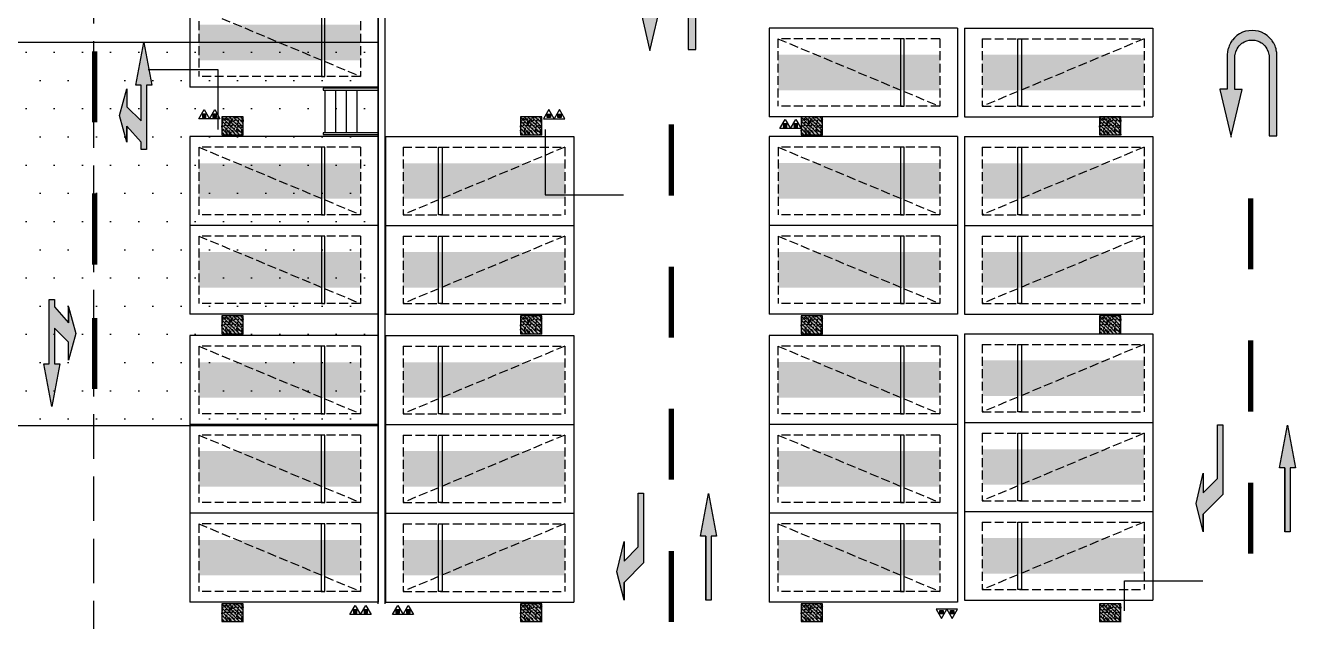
# Model space of a CAD drawing. Extents: x -1338203 to 1886333, y -783476 to 1038610.
# Drawn here: x 718328 to 754073, y 101746 to 118523 of the extents above; entities that cross this region are included whole.
import ezdxf

# ---------------------------------------------------------------- set-up
doc = ezdxf.new("R2010")
doc.units = 0
doc.header["$LTSCALE"] = 1000
doc.header["$MEASUREMENT"] = 0
doc.linetypes.add('$2$DASH', pattern=[0.35, 0.25, -0.1])
doc.linetypes.add('A-001-平面B2$0$__DASH', pattern=[0.35, 0.25, -0.1])
for name, color, linetype in [('$0$DIM_SYMB', 3, 'Continuous'), ('A-001-平面参照B1$0$0A-ELEV-PATT', 8, 'Continuous'), ('A-001-平面参照B1$0$A-001-平面参照B1$0$0A-E-STRS-RAIL', 163, 'Continuous'), ('A-001-平面参照B1$0$A-001-平面参照B1$0$0A-P-PKNG-LINE', 9, 'Continuous'), ('A-001-平面参照B1$0$AUDIT_D_220531184525-2', 40, 'Continuous'), ('A-001-平面参照B1$0$AUDIT_D_230220110243-2', 52, 'Continuous'), ('A-001-车位参照B1$0$A-001-车位参照B1$0$0A-P-PKNG-CAR(A)', 43, 'Continuous'), ('A-FIRE', 7, 'Continuous'), ('p-a-regular', 5, 'Continuous'), ('S001地下一墙柱$0$S001地下一墙柱$0$0S-CC-LINE', 52, 'Continuous'), ('S001地下一墙柱$0$S001地下一墙柱$0$0S-CW-HATCH', 251, 'Continuous'), ('S001地下一墙柱$0$S001地下一墙柱$0$0S-CW-HATCH-UP', 251, 'Continuous'), ('中心线', 42, 'Continuous'), ('地面指向箭头', 7, 'Continuous'), ('负一层消火栓$0$0P-DIM-FH', 3, 'Continuous'), ('负一层消火栓$0$0P-EQUIP-FH', 7, 'Continuous')]:
    doc.layers.add(name, color=color, linetype=linetype)
doc.layers.add('AAD-A-PROOF', color=30, linetype='Continuous', plot=False)

# ---------------------------------------------------------------- blocks, each defined once
blk = doc.blocks.new('A-001-平面参照B1')
at = {"layer": 'A-001-平面参照B1$0$0A-ELEV-PATT'}
h = blk.add_hatch(dxfattribs=at)
h.set_pattern_fill('DOTS', color=256, scale=500)
h.set_pattern_definition([(0, (-766365.4, -306889.1), (396.875, 793.75), [0, -793.75])])
h.paths.add_polyline_path([(-48909, -188836), (-38109, -188836), (-38109, -199636), (-48909, -199636)])
at = {"layer": 'A-001-平面参照B1$0$A-001-平面参照B1$0$0A-E-STRS-RAIL'}
for points in [[(-38109, -190135), (-39659, -190135), (-39659, -190185), (-38109, -190185)], [(-38109, -191385), (-39659, -191385), (-39659, -191435), (-38109, -191435)]]:
    blk.add_lwpolyline(points, dxfattribs=at)
at = {"layer": 'A-001-平面参照B1$0$A-001-平面参照B1$0$0A-P-PKNG-LINE', "ltscale": 0.002}
blk.add_lwpolyline([(-38109, -190185), (-38109, -191385)], dxfattribs=at)
at = {"layer": 'A-001-平面参照B1$0$AUDIT_D_220531184525-2'}
blk.add_lwpolyline([(-48909, -188836), (-38109, -188836), (-38109, -199636), (-48909, -199636)], close=True, dxfattribs=at)
for points in [[(-39609, -190185), (-39609, -191385)], [(-39309, -190185), (-39309, -191385)], [(-39009, -190185), (-39009, -191385)], [(-38709, -190185), (-38709, -191385)]]:
    blk.add_lwpolyline(points, dxfattribs=at)
at = {"layer": 'A-001-平面参照B1$0$AUDIT_D_230220110243-2'}
for points in [[(-38110, -204643), (-38109, -185100)], [(-37910, -204643), (-37910, -185100)]]:
    blk.add_lwpolyline(points, dxfattribs=at)
blk = doc.blocks.new('S001地下一墙柱')
at = {"layer": 'S001地下一墙柱$0$S001地下一墙柱$0$0S-CW-HATCH'}
h = blk.add_hatch(color=256, dxfattribs=at)
h.dxf.hatch_style = 1
h.paths.add_polyline_path([(-41909, -191443), (-41909, -190943), (-42509, -190943), (-42509, -191443)])
h = blk.add_hatch(color=256, dxfattribs=at)
h.dxf.hatch_style = 1
h.paths.add_polyline_path([(-33509, -191443), (-33509, -190943), (-34109, -190943), (-34109, -191443)])
h = blk.add_hatch(color=256, dxfattribs=at)
h.dxf.hatch_style = 1
h.paths.add_polyline_path([(-25609, -191443), (-25609, -190943), (-26209, -190943), (-26209, -191443)])
h = blk.add_hatch(color=256, dxfattribs=at)
h.dxf.hatch_style = 1
h.paths.add_polyline_path([(-17209, -191443), (-17209, -190943), (-17809, -190943), (-17809, -191443)])
h = blk.add_hatch(color=256, dxfattribs=at)
h.dxf.hatch_style = 1
h.paths.add_polyline_path([(-41909, -197043), (-41909, -196543), (-42509, -196543), (-42509, -197043)])
h = blk.add_hatch(color=256, dxfattribs=at)
h.dxf.hatch_style = 1
h.paths.add_polyline_path([(-33509, -197043), (-33509, -196543), (-34109, -196543), (-34109, -197043)])
h = blk.add_hatch(color=256, dxfattribs=at)
h.dxf.hatch_style = 1
h.paths.add_polyline_path([(-25609, -197043), (-25609, -196543), (-26209, -196543), (-26209, -197043)])
h = blk.add_hatch(color=256, dxfattribs=at)
h.dxf.hatch_style = 1
h.paths.add_polyline_path([(-17209, -197043), (-17209, -196543), (-17809, -196543), (-17809, -197043)])
h = blk.add_hatch(color=256, dxfattribs=at)
h.dxf.hatch_style = 1
h.paths.add_polyline_path([(-41909, -205143), (-41909, -204643), (-42509, -204643), (-42509, -205143)])
h = blk.add_hatch(color=256, dxfattribs=at)
h.dxf.hatch_style = 1
h.paths.add_polyline_path([(-33509, -205143), (-33509, -204643), (-34109, -204643), (-34109, -205143)])
h = blk.add_hatch(color=256, dxfattribs=at)
h.dxf.hatch_style = 1
h.paths.add_polyline_path([(-25609, -205143), (-25609, -204643), (-26209, -204643), (-26209, -205143)])
h = blk.add_hatch(color=256, dxfattribs=at)
h.dxf.hatch_style = 1
h.paths.add_polyline_path([(-17209, -205143), (-17209, -204643), (-17809, -204643), (-17809, -205143)])
at = {"layer": 'S001地下一墙柱$0$S001地下一墙柱$0$0S-CW-HATCH-UP'}
h = blk.add_hatch(dxfattribs=at)
h.set_pattern_fill('钢筋混凝土', color=256, scale=30, angle=-90)
h.set_pattern_definition([(315, (-32957.03, -223754.22), (53.03301, 53.03301), []), (320, (-32957.03, -223754.22), (-18.8256, -215.1781), [22.5, -247.5]), (265, (-32957.03, -223754.22), (225.6576, 41.6254), [18, -198]), (10.4514, (-32958.6, -223772.15), (206.8319, -173.5528), [19.122, -210.3426]), (316.1842, (-32897.03, -223754.22), (-49.6557, -320.1723), [33.75, -371.25]), (6.6356, (-32901.17, -223780.9), (292.2354, -280.3988), [28.683, -315.514]), (261.1842, (-32897.03, -223754.22), (292.2356, -280.3986), [27, -297]), (291, (-32912.03, -223784.22), (-120.7857, -179.0721), [22.5, -247.5]), (236, (-32912.03, -223784.22), (217.545, -72.9946), [18, -198]), (341.4514, (-32922.1, -223799.14), (96.7591, -252.0668), [19.122, -210.3426]), (307.5, (-32957.03, -223754.22), (99.86816, -3.64796), [0, -195.6, 0, -201, 0, -198.75]), (277.5, (-32957.03, -223754.22), (118.3235, -78.92086), [0, -114.6, 0, -191.1, 0, -75.75]), (237.5, (-32957.03, -223687.32), (-6.76646, -160.14673), [0, -75, 0, -234, 0, -310.5]), (227.5, (-32957.03, -223657.32), (30.0315, -174.95585), [0, -97.5, 0, -155.4, 0, -220.5])])
h.paths.add_polyline_path([(-41909, -191443), (-41909, -190943), (-42509, -190943), (-42509, -191443)])
h = blk.add_hatch(dxfattribs=at)
h.set_pattern_fill('钢筋混凝土', color=256, scale=30, angle=-90)
h.set_pattern_definition([(315, (-24557.03, -223754.22), (53.03301, 53.03301), []), (320, (-24557.03, -223754.22), (-18.8256, -215.1781), [22.5, -247.5]), (265, (-24557.03, -223754.22), (225.6576, 41.6254), [18, -198]), (10.4514, (-24558.6, -223772.15), (206.8319, -173.5528), [19.122, -210.3426]), (316.1842, (-24497.03, -223754.22), (-49.6557, -320.1723), [33.75, -371.25]), (6.6356, (-24501.17, -223780.9), (292.2354, -280.3988), [28.683, -315.514]), (261.1842, (-24497.03, -223754.22), (292.2356, -280.3986), [27, -297]), (291, (-24512.03, -223784.22), (-120.7857, -179.0721), [22.5, -247.5]), (236, (-24512.03, -223784.22), (217.545, -72.9946), [18, -198]), (341.4514, (-24522.1, -223799.14), (96.7591, -252.0668), [19.122, -210.3426]), (307.5, (-24557.03, -223754.22), (99.86816, -3.64796), [0, -195.6, 0, -201, 0, -198.75]), (277.5, (-24557.03, -223754.22), (118.3235, -78.92086), [0, -114.6, 0, -191.1, 0, -75.75]), (237.5, (-24557.03, -223687.32), (-6.76646, -160.14673), [0, -75, 0, -234, 0, -310.5]), (227.5, (-24557.03, -223657.32), (30.0315, -174.95585), [0, -97.5, 0, -155.4, 0, -220.5])])
h.paths.add_polyline_path([(-33509, -191443), (-33509, -190943), (-34109, -190943), (-34109, -191443)])
h = blk.add_hatch(dxfattribs=at)
h.set_pattern_fill('钢筋混凝土', color=256, scale=30, angle=-90)
h.set_pattern_definition([(315, (-16657.03, -223754.22), (53.03301, 53.03301), []), (320, (-16657.03, -223754.22), (-18.8256, -215.1781), [22.5, -247.5]), (265, (-16657.03, -223754.22), (225.6576, 41.6254), [18, -198]), (10.4514, (-16658.6, -223772.15), (206.8319, -173.5528), [19.122, -210.3426]), (316.1842, (-16597.03, -223754.22), (-49.6557, -320.1723), [33.75, -371.25]), (6.6356, (-16601.17, -223780.9), (292.2354, -280.3988), [28.683, -315.514]), (261.1842, (-16597.03, -223754.22), (292.2356, -280.3986), [27, -297]), (291, (-16612.03, -223784.22), (-120.7857, -179.0721), [22.5, -247.5]), (236, (-16612.03, -223784.22), (217.545, -72.9946), [18, -198]), (341.4514, (-16622.1, -223799.14), (96.7591, -252.0668), [19.122, -210.3426]), (307.5, (-16657.03, -223754.22), (99.86816, -3.64796), [0, -195.6, 0, -201, 0, -198.75]), (277.5, (-16657.03, -223754.22), (118.3235, -78.92086), [0, -114.6, 0, -191.1, 0, -75.75]), (237.5, (-16657.03, -223687.32), (-6.76646, -160.14673), [0, -75, 0, -234, 0, -310.5]), (227.5, (-16657.03, -223657.32), (30.0315, -174.95585), [0, -97.5, 0, -155.4, 0, -220.5])])
h.paths.add_polyline_path([(-25609, -191443), (-25609, -190943), (-26209, -190943), (-26209, -191443)])
h = blk.add_hatch(dxfattribs=at)
h.set_pattern_fill('钢筋混凝土', color=256, scale=30, angle=-90)
h.set_pattern_definition([(315, (-8257.034, -223754.22), (53.03301, 53.03301), []), (320, (-8257.03, -223754.22), (-18.8256, -215.1781), [22.5, -247.5]), (265, (-8257.03, -223754.22), (225.6576, 41.6254), [18, -198]), (10.4514, (-8258.6, -223772.15), (206.8319, -173.5528), [19.122, -210.3426]), (316.1842, (-8197.03, -223754.22), (-49.6557, -320.1723), [33.75, -371.25]), (6.6356, (-8201.17, -223780.9), (292.2354, -280.3988), [28.683, -315.514]), (261.1842, (-8197.03, -223754.22), (292.2356, -280.3986), [27, -297]), (291, (-8212.03, -223784.22), (-120.7857, -179.0721), [22.5, -247.5]), (236, (-8212.03, -223784.22), (217.545, -72.9946), [18, -198]), (341.4514, (-8222.1, -223799.14), (96.7591, -252.0668), [19.122, -210.3426]), (307.5, (-8257.034, -223754.22), (99.86816, -3.64796), [0, -195.6, 0, -201, 0, -198.75]), (277.5, (-8257.03, -223754.22), (118.3235, -78.92086), [0, -114.6, 0, -191.1, 0, -75.75]), (237.5, (-8257.034, -223687.32), (-6.76646, -160.14673), [0, -75, 0, -234, 0, -310.5]), (227.5, (-8257.03, -223657.32), (30.0315, -174.95585), [0, -97.5, 0, -155.4, 0, -220.5])])
h.paths.add_polyline_path([(-17209, -191443), (-17209, -190943), (-17809, -190943), (-17809, -191443)])
h = blk.add_hatch(dxfattribs=at)
h.set_pattern_fill('钢筋混凝土', color=256, scale=30, angle=-90)
h.set_pattern_definition([(315, (-32957.045, -229354.22), (53.03301, 53.03301), []), (320, (-32957.05, -229354.22), (-18.8256, -215.1781), [22.5, -247.5]), (265, (-32957.05, -229354.22), (225.6576, 41.6254), [18, -198]), (10.4514, (-32958.61, -229372.15), (206.8319, -173.5528), [19.122, -210.3426]), (316.1842, (-32897.05, -229354.22), (-49.6557, -320.1723), [33.75, -371.25]), (6.6356, (-32901.18, -229380.9), (292.2354, -280.3988), [28.683, -315.514]), (261.1842, (-32897.05, -229354.22), (292.2356, -280.3986), [27, -297]), (291, (-32912.05, -229384.22), (-120.7857, -179.0721), [22.5, -247.5]), (236, (-32912.05, -229384.22), (217.545, -72.9946), [18, -198]), (341.4514, (-32922.11, -229399.14), (96.7591, -252.0668), [19.122, -210.3426]), (307.5, (-32957.045, -229354.22), (99.86816, -3.64796), [0, -195.6, 0, -201, 0, -198.75]), (277.5, (-32957.05, -229354.22), (118.3235, -78.92086), [0, -114.6, 0, -191.1, 0, -75.75]), (237.5, (-32957.045, -229287.32), (-6.76646, -160.14673), [0, -75, 0, -234, 0, -310.5]), (227.5, (-32957.05, -229257.32), (30.0315, -174.95585), [0, -97.5, 0, -155.4, 0, -220.5])])
h.paths.add_polyline_path([(-41909, -197043), (-41909, -196543), (-42509, -196543), (-42509, -197043)])
h = blk.add_hatch(dxfattribs=at)
h.set_pattern_fill('钢筋混凝土', color=256, scale=30, angle=-90)
h.set_pattern_definition([(315, (-24557.034, -229354.22), (53.03301, 53.03301), []), (320, (-24557.03, -229354.22), (-18.8256, -215.1781), [22.5, -247.5]), (265, (-24557.03, -229354.22), (225.6576, 41.6254), [18, -198]), (10.4514, (-24558.6, -229372.15), (206.8319, -173.5528), [19.122, -210.3426]), (316.1842, (-24497.03, -229354.22), (-49.6557, -320.1723), [33.75, -371.25]), (6.6356, (-24501.17, -229380.9), (292.2354, -280.3988), [28.683, -315.514]), (261.1842, (-24497.03, -229354.22), (292.2356, -280.3986), [27, -297]), (291, (-24512.03, -229384.22), (-120.7857, -179.0721), [22.5, -247.5]), (236, (-24512.03, -229384.22), (217.545, -72.9946), [18, -198]), (341.4514, (-24522.1, -229399.14), (96.7591, -252.0668), [19.122, -210.3426]), (307.5, (-24557.034, -229354.22), (99.86816, -3.64796), [0, -195.6, 0, -201, 0, -198.75]), (277.5, (-24557.03, -229354.22), (118.3235, -78.92086), [0, -114.6, 0, -191.1, 0, -75.75]), (237.5, (-24557.034, -229287.32), (-6.76646, -160.14673), [0, -75, 0, -234, 0, -310.5]), (227.5, (-24557.03, -229257.32), (30.0315, -174.95585), [0, -97.5, 0, -155.4, 0, -220.5])])
h.paths.add_polyline_path([(-33509, -197043), (-33509, -196543), (-34109, -196543), (-34109, -197043)])
h = blk.add_hatch(dxfattribs=at)
h.set_pattern_fill('钢筋混凝土', color=256, scale=30, angle=-90)
h.set_pattern_definition([(315, (-16657.034, -229354.22), (53.03301, 53.03301), []), (320, (-16657.03, -229354.22), (-18.8256, -215.1781), [22.5, -247.5]), (265, (-16657.03, -229354.22), (225.6576, 41.6254), [18, -198]), (10.4514, (-16658.6, -229372.15), (206.8319, -173.5528), [19.122, -210.3426]), (316.1842, (-16597.03, -229354.22), (-49.6557, -320.1723), [33.75, -371.25]), (6.6356, (-16601.17, -229380.9), (292.2354, -280.3988), [28.683, -315.514]), (261.1842, (-16597.03, -229354.22), (292.2356, -280.3986), [27, -297]), (291, (-16612.03, -229384.22), (-120.7857, -179.0721), [22.5, -247.5]), (236, (-16612.03, -229384.22), (217.545, -72.9946), [18, -198]), (341.4514, (-16622.1, -229399.14), (96.7591, -252.0668), [19.122, -210.3426]), (307.5, (-16657.034, -229354.22), (99.86816, -3.64796), [0, -195.6, 0, -201, 0, -198.75]), (277.5, (-16657.03, -229354.22), (118.3235, -78.92086), [0, -114.6, 0, -191.1, 0, -75.75]), (237.5, (-16657.034, -229287.32), (-6.76646, -160.14673), [0, -75, 0, -234, 0, -310.5]), (227.5, (-16657.03, -229257.32), (30.0315, -174.95585), [0, -97.5, 0, -155.4, 0, -220.5])])
h.paths.add_polyline_path([(-25609, -197043), (-25609, -196543), (-26209, -196543), (-26209, -197043)])
h = blk.add_hatch(dxfattribs=at)
h.set_pattern_fill('钢筋混凝土', color=256, scale=30, angle=-90)
h.set_pattern_definition([(315, (-8257.034, -229354.22), (53.03301, 53.03301), []), (320, (-8257.03, -229354.22), (-18.8256, -215.1781), [22.5, -247.5]), (265, (-8257.03, -229354.22), (225.6576, 41.6254), [18, -198]), (10.4514, (-8258.6, -229372.15), (206.8319, -173.5528), [19.122, -210.3426]), (316.1842, (-8197.03, -229354.22), (-49.6557, -320.1723), [33.75, -371.25]), (6.6356, (-8201.17, -229380.9), (292.2354, -280.3988), [28.683, -315.514]), (261.1842, (-8197.03, -229354.22), (292.2356, -280.3986), [27, -297]), (291, (-8212.03, -229384.22), (-120.7857, -179.0721), [22.5, -247.5]), (236, (-8212.03, -229384.22), (217.545, -72.9946), [18, -198]), (341.4514, (-8222.1, -229399.14), (96.7591, -252.0668), [19.122, -210.3426]), (307.5, (-8257.034, -229354.22), (99.86816, -3.64796), [0, -195.6, 0, -201, 0, -198.75]), (277.5, (-8257.03, -229354.22), (118.3235, -78.92086), [0, -114.6, 0, -191.1, 0, -75.75]), (237.5, (-8257.034, -229287.32), (-6.76646, -160.14673), [0, -75, 0, -234, 0, -310.5]), (227.5, (-8257.03, -229257.32), (30.0315, -174.95585), [0, -97.5, 0, -155.4, 0, -220.5])])
h.paths.add_polyline_path([(-17209, -197043), (-17209, -196543), (-17809, -196543), (-17809, -197043)])
h = blk.add_hatch(dxfattribs=at)
h.set_pattern_fill('钢筋混凝土', color=256, scale=30, angle=-90)
h.set_pattern_definition([(315, (-32957.034, -237454.22), (53.03301, 53.03301), []), (320, (-32957.03, -237454.22), (-18.8256, -215.1781), [22.5, -247.5]), (265, (-32957.03, -237454.22), (225.6576, 41.6254), [18, -198]), (10.4514, (-32958.6, -237472.15), (206.8319, -173.5528), [19.122, -210.3426]), (316.1842, (-32897.03, -237454.22), (-49.6557, -320.1723), [33.75, -371.25]), (6.6356, (-32901.17, -237480.9), (292.2354, -280.3988), [28.683, -315.514]), (261.1842, (-32897.03, -237454.22), (292.2356, -280.3986), [27, -297]), (291, (-32912.03, -237484.22), (-120.7857, -179.0721), [22.5, -247.5]), (236, (-32912.03, -237484.22), (217.545, -72.9946), [18, -198]), (341.4514, (-32922.1, -237499.14), (96.7591, -252.0668), [19.122, -210.3426]), (307.5, (-32957.034, -237454.22), (99.86816, -3.64796), [0, -195.6, 0, -201, 0, -198.75]), (277.5, (-32957.03, -237454.22), (118.3235, -78.92086), [0, -114.6, 0, -191.1, 0, -75.75]), (237.5, (-32957.034, -237387.32), (-6.76646, -160.14673), [0, -75, 0, -234, 0, -310.5]), (227.5, (-32957.03, -237357.32), (30.0315, -174.95585), [0, -97.5, 0, -155.4, 0, -220.5])])
h.paths.add_polyline_path([(-41909, -205143), (-41909, -204643), (-42509, -204643), (-42509, -205143)])
h = blk.add_hatch(dxfattribs=at)
h.set_pattern_fill('钢筋混凝土', color=256, scale=30, angle=-90)
h.set_pattern_definition([(315, (-24557.034, -237454.22), (53.03301, 53.03301), []), (320, (-24557.03, -237454.22), (-18.8256, -215.1781), [22.5, -247.5]), (265, (-24557.03, -237454.22), (225.6576, 41.6254), [18, -198]), (10.4514, (-24558.6, -237472.15), (206.8319, -173.5528), [19.122, -210.3426]), (316.1842, (-24497.03, -237454.22), (-49.6557, -320.1723), [33.75, -371.25]), (6.6356, (-24501.17, -237480.9), (292.2354, -280.3988), [28.683, -315.514]), (261.1842, (-24497.03, -237454.22), (292.2356, -280.3986), [27, -297]), (291, (-24512.03, -237484.22), (-120.7857, -179.0721), [22.5, -247.5]), (236, (-24512.03, -237484.22), (217.545, -72.9946), [18, -198]), (341.4514, (-24522.1, -237499.14), (96.7591, -252.0668), [19.122, -210.3426]), (307.5, (-24557.034, -237454.22), (99.86816, -3.64796), [0, -195.6, 0, -201, 0, -198.75]), (277.5, (-24557.03, -237454.22), (118.3235, -78.92086), [0, -114.6, 0, -191.1, 0, -75.75]), (237.5, (-24557.034, -237387.32), (-6.76646, -160.14673), [0, -75, 0, -234, 0, -310.5]), (227.5, (-24557.03, -237357.32), (30.0315, -174.95585), [0, -97.5, 0, -155.4, 0, -220.5])])
h.paths.add_polyline_path([(-33509, -205143), (-33509, -204643), (-34109, -204643), (-34109, -205143)])
h = blk.add_hatch(dxfattribs=at)
h.set_pattern_fill('钢筋混凝土', color=256, scale=30, angle=-90)
h.set_pattern_definition([(315, (-16657.034, -237454.22), (53.03301, 53.03301), []), (320, (-16657.03, -237454.22), (-18.8256, -215.1781), [22.5, -247.5]), (265, (-16657.03, -237454.22), (225.6576, 41.6254), [18, -198]), (10.4514, (-16658.6, -237472.15), (206.8319, -173.5528), [19.122, -210.3426]), (316.1842, (-16597.03, -237454.22), (-49.6557, -320.1723), [33.75, -371.25]), (6.6356, (-16601.17, -237480.9), (292.2354, -280.3988), [28.683, -315.514]), (261.1842, (-16597.03, -237454.22), (292.2356, -280.3986), [27, -297]), (291, (-16612.03, -237484.22), (-120.7857, -179.0721), [22.5, -247.5]), (236, (-16612.03, -237484.22), (217.545, -72.9946), [18, -198]), (341.4514, (-16622.1, -237499.14), (96.7591, -252.0668), [19.122, -210.3426]), (307.5, (-16657.034, -237454.22), (99.86816, -3.64796), [0, -195.6, 0, -201, 0, -198.75]), (277.5, (-16657.03, -237454.22), (118.3235, -78.92086), [0, -114.6, 0, -191.1, 0, -75.75]), (237.5, (-16657.034, -237387.32), (-6.76646, -160.14673), [0, -75, 0, -234, 0, -310.5]), (227.5, (-16657.03, -237357.32), (30.0315, -174.95585), [0, -97.5, 0, -155.4, 0, -220.5])])
h.paths.add_polyline_path([(-25609, -205143), (-25609, -204643), (-26209, -204643), (-26209, -205143)])
h = blk.add_hatch(dxfattribs=at)
h.set_pattern_fill('钢筋混凝土', color=256, scale=30, angle=-90)
h.set_pattern_definition([(315, (-8257.034, -237454.22), (53.03301, 53.03301), []), (320, (-8257.03, -237454.22), (-18.8256, -215.1781), [22.5, -247.5]), (265, (-8257.03, -237454.22), (225.6576, 41.6254), [18, -198]), (10.4514, (-8258.6, -237472.15), (206.8319, -173.5528), [19.122, -210.3426]), (316.1842, (-8197.03, -237454.22), (-49.6557, -320.1723), [33.75, -371.25]), (6.6356, (-8201.17, -237480.9), (292.2354, -280.3988), [28.683, -315.514]), (261.1842, (-8197.03, -237454.22), (292.2356, -280.3986), [27, -297]), (291, (-8212.03, -237484.22), (-120.7857, -179.0721), [22.5, -247.5]), (236, (-8212.03, -237484.22), (217.545, -72.9946), [18, -198]), (341.4514, (-8222.1, -237499.14), (96.7591, -252.0668), [19.122, -210.3426]), (307.5, (-8257.034, -237454.22), (99.86816, -3.64796), [0, -195.6, 0, -201, 0, -198.75]), (277.5, (-8257.03, -237454.22), (118.3235, -78.92086), [0, -114.6, 0, -191.1, 0, -75.75]), (237.5, (-8257.034, -237387.32), (-6.76646, -160.14673), [0, -75, 0, -234, 0, -310.5]), (227.5, (-8257.03, -237357.32), (30.0315, -174.95585), [0, -97.5, 0, -155.4, 0, -220.5])])
h.paths.add_polyline_path([(-17209, -205143), (-17209, -204643), (-17809, -204643), (-17809, -205143)])
at = {"layer": 'S001地下一墙柱$0$S001地下一墙柱$0$0S-CC-LINE'}
for points in [[(-41909, -191443), (-41909, -190943), (-42509, -190943), (-42509, -191443)], [(-33509, -191443), (-33509, -190943), (-34109, -190943), (-34109, -191443)], [(-25609, -191443), (-25609, -190943), (-26209, -190943), (-26209, -191443)], [(-17209, -191443), (-17209, -190943), (-17809, -190943), (-17809, -191443)], [(-41909, -197043), (-41909, -196543), (-42509, -196543), (-42509, -197043)], [(-33509, -197043), (-33509, -196543), (-34109, -196543), (-34109, -197043)], [(-25609, -197043), (-25609, -196543), (-26209, -196543), (-26209, -197043)], [(-17209, -197043), (-17209, -196543), (-17809, -196543), (-17809, -197043)], [(-41909, -205143), (-41909, -204643), (-42509, -204643), (-42509, -205143)], [(-33509, -205143), (-33509, -204643), (-34109, -204643), (-34109, -205143)], [(-25609, -205143), (-25609, -204643), (-26209, -204643), (-26209, -205143)], [(-17209, -205143), (-17209, -204643), (-17809, -204643), (-17809, -205143)]]:
    blk.add_lwpolyline(points, close=True, dxfattribs=at)
blk = doc.blocks.new('负一层消火栓$0$$TwtSys$00000546')
h = blk.add_hatch()
h.set_pattern_fill('ANSI31', color=256, scale=200, style=0)
h.set_pattern_definition([(45, (-38543.802, -6670.83), (-17.67767, 17.67767), [])])
h.paths.add_polyline_path([(-65, 174), (65, 174), (65, 44), (-65, 44)])
for points in [[(0, 344), (-198, 0), (198, 0)], [(-65, 174), (65, 174), (65, 44), (-65, 44)]]:
    blk.add_lwpolyline(points, close=True)
blk = doc.blocks.new('负一层消火栓')
at = {"layer": '负一层消火栓$0$0P-DIM-FH'}
for p, q in [((-42609, -189618, 800), (-44583, -189618, 800)), ((-42609, -191293, 800), (-42609, -189618, 800)), ((-33409, -191293, 800), (-33409, -193134, 800)), ((-33409, -193134, 800), (-31206, -193134, 800)), ((-17108, -204844, 800), (-17108, -203994, 800)), ((-17108, -203994, 800), (-14906, -203994, 800))]:
    blk.add_line(p, q, dxfattribs=at)
at = {"layer": '负一层消火栓$0$0P-EQUIP-FH', "yscale": 0.75, "zscale": 0.75}
for p, xscale in [((-43008, -190993, 800), -0.75), ((-42710, -190993, 800), -0.75), ((-33308, -190993, 800), 0.75), ((-33010, -190993, 800), 0.75), ((-26655, -191268), -0.75), ((-26358, -191268), -0.75), ((-38755, -204944), -0.75), ((-38458, -204944), -0.75), ((-37560, -204944), -0.75), ((-37262, -204944), -0.75)]:
    blk.add_blockref('负一层消火栓$0$$TwtSys$00000546', p, dxfattribs=dict(at, xscale=xscale))
at = {"layer": '负一层消火栓$0$0P-EQUIP-FH', "xscale": 0.75, "yscale": 0.75, "zscale": 0.75, "rotation": 180}
for p in [(-22255, -204794), (-21958, -204794)]:
    blk.add_blockref('负一层消火栓$0$$TwtSys$00000546', p, dxfattribs=at)
blk = doc.blocks.new('剖面位置')
at = {"layer": '$0$DIM_SYMB', "linetype": '$2$DASH', "ltscale": 5}
blk.add_lwpolyline([(-23908, 5282), (-23908, -83810), (-46125, -83810), (-46125, -260656)], dxfattribs=at)
blk.add_lwpolyline([(-23908, 5282), (-23908, -83810), (-46125, -83810), (-46125, -260656)], dxfattribs=at)
blk = doc.blocks.new('直行右转或左转')
at = {"layer": '地面指向箭头'}
blk.add_hatch(color=251, dxfattribs=at).paths.add_polyline_path([(3219528, 2452519), (3218327, 2452294), (3218327, 2452444), (3217325, 2452444), (3217726, 2452044), (3218227, 2452044), (3217476, 2451843), (3216725, 2452044), (3217175, 2452044), (3216725, 2452444), (3216524, 2452444), (3216524, 2452594), (3218327, 2452594), (3218327, 2452745)])
at = {"layer": '地面指向箭头', "color": 251}
blk.add_lwpolyline([(3216725, 2452044), (3217175, 2452044), (3216725, 2452044), (3217476, 2451843), (3218227, 2452044), (3217726, 2452044), (3217325, 2452444), (3218327, 2452444), (3218327, 2452294), (3219528, 2452519), (3218327, 2452745), (3218327, 2452594), (3216524, 2452594), (3216524, 2452444), (3216725, 2452444), (3217175, 2452044)], dxfattribs=at)
blk = doc.blocks.new('JTDT')
at = {"layer": 'A-FIRE'}
h = blk.add_hatch(color=251, dxfattribs=at)
h.dxf.hatch_style = 1
h.paths.add_polyline_path([(189165, 82916), (189162, 82988), (189159, 82988), (189147, 83060), (189144, 83075), (189126, 83123), (189114, 83162), (189105, 83180), (189081, 83230), (189072, 83245), (189057, 83269), (189036, 83299), (189024, 83317), (189021, 83320), (189021, 83323), (188961, 83389), (188893, 83449), (188818, 83500), (188734, 83542), (188650, 83571), (188561, 83586), (188468, 83592), (188378, 83586), (188288, 83571), (188202, 83542), (188118, 83500), (188043, 83449), (187974, 83389), (187915, 83323), (187915, 83320), (187912, 83317), (187900, 83299), (187882, 83269), (187864, 83245), (187858, 83230), (187831, 83180), (187822, 83162), (187810, 83123), (187795, 83075), (187789, 83060), (187777, 82988), (187771, 82916), (187771, 82895), (187771, 82839), (187771, 81938), (187559, 81938), (187559, 81935), (187867, 80625), (187876, 80592), (187882, 80625), (188190, 81935), (187983, 81935), (187983, 81938), (187983, 82839), (187986, 82895), (187989, 82916), (188007, 82988), (188037, 83060), (188046, 83075), (188076, 83123), (188109, 83162), (188124, 83180), (188184, 83230), (188205, 83245), (188247, 83269), (188318, 83299), (188390, 83317), (188441, 83320), (188468, 83323), (188492, 83320), (188543, 83317), (188615, 83299), (188686, 83269), (188728, 83245), (188749, 83230), (188809, 83180), (188824, 83162), (188857, 83123), (188887, 83075), (188896, 83060), (188926, 82988), (188944, 82916), (188947, 82895), (188949, 82839), (188949, 80625), (189168, 80625), (189168, 82839), (189168, 82895)])
at = {"layer": '地面指向箭头', "color": 251, "linetype": 'Continuous'}
blk.add_lwpolyline([(189165, 82916), (189162, 82988), (189159, 82988), (189147, 83060), (189144, 83075), (189126, 83123), (189114, 83162), (189105, 83180), (189081, 83230), (189072, 83245), (189057, 83269), (189036, 83299), (189024, 83317), (189021, 83320), (189021, 83323), (188961, 83389), (188893, 83449), (188818, 83500), (188734, 83542), (188650, 83571), (188561, 83586), (188468, 83592), (188378, 83586), (188288, 83571), (188202, 83542), (188118, 83500), (188043, 83449), (187974, 83389), (187915, 83323), (187915, 83320), (187912, 83317), (187900, 83299), (187882, 83269), (187864, 83245), (187858, 83230), (187831, 83180), (187822, 83162), (187810, 83123), (187795, 83075), (187789, 83060), (187777, 82988), (187771, 82916), (187771, 82895), (187771, 82839), (187771, 81938), (187559, 81938), (187559, 81935), (187867, 80625), (187876, 80592), (187882, 80625), (188190, 81935), (187983, 81935), (187983, 81938), (187983, 82839), (187986, 82895), (187989, 82916), (188007, 82988), (188037, 83060), (188046, 83075), (188076, 83123), (188109, 83162), (188124, 83180), (188184, 83230), (188205, 83245), (188247, 83269), (188318, 83299), (188390, 83317), (188441, 83320), (188468, 83323), (188492, 83320), (188543, 83317), (188615, 83299), (188686, 83269), (188728, 83245), (188749, 83230), (188809, 83180), (188824, 83162), (188857, 83123), (188887, 83075), (188896, 83060), (188926, 82988), (188944, 82916), (188947, 82895), (188949, 82839), (188949, 80625), (189168, 80625), (189168, 82839), (189168, 82895), (189165, 82916)], dxfattribs=at)
blk = doc.blocks.new('左转或右转')
at = {"layer": '地面指向箭头'}
blk.add_hatch(color=251, dxfattribs=at).paths.add_polyline_path([(3221046, 2451667), (3221247, 2450864), (3221247, 2451366), (3221799, 2451918), (3221799, 2453874), (3221648, 2453874), (3221648, 2452369), (3221247, 2451968), (3221247, 2452519)])
at = {"layer": '地面指向箭头', "color": 251}
blk.add_lwpolyline([(3221247, 2450864), (3221046, 2451667), (3221247, 2452519), (3221247, 2451968), (3221648, 2452369), (3221648, 2453874), (3221799, 2453874), (3221799, 2451918), (3221247, 2451366), (3221247, 2450864), (3221247, 2451366)], dxfattribs=at)
blk = doc.blocks.new('直行')
at = {"layer": '地面指向箭头'}
blk.add_hatch(color=251, dxfattribs=at).paths.add_polyline_path([(-29241, 4059962), (-29466, 4058762), (-29316, 4058762), (-29316, 4056961), (-29166, 4056961), (-29166, 4058762), (-29016, 4058762)])
at = {"layer": '地面指向箭头', "color": 251}
blk.add_lwpolyline([(-29316, 4058762), (-29316, 4056961), (-29316, 4058762), (-29316, 4058762), (-29466, 4058762), (-29241, 4059962), (-29016, 4058762), (-29166, 4058762), (-29166, 4056961), (-29316, 4056961), (-29316, 4056961)], dxfattribs=at)
blk = doc.blocks.new('A$C9cb663f1')
at = {"layer": '中心线', "color": 251, "const_width": 150}
for points in [[(307635, -243968), (307635, -245968)], [(323860, -246026), (323860, -248026)], [(307635, -247968), (307635, -249968)], [(340160, -248104), (340160, -250104)], [(323860, -250026), (323860, -252026)], [(307635, -251471), (307635, -253471)], [(340160, -252104), (340160, -254104)], [(323860, -254026), (323860, -256026)], [(340160, -256104), (340160, -258104)], [(323860, -258026), (323860, -260026)]]:
    blk.add_lwpolyline(points, dxfattribs=at)
at = {"layer": '地面指向箭头', "color": 251}
for name, p in [('JTDT', (135381, -324540)), ('JTDT', (151733, -326973)), ('直行', (370442, -4314449)), ('直行', (354142, -4316371))]:
    blk.add_blockref(name, p, dxfattribs=at)
at = {"layer": '地面指向箭头', "color": 251, "linetype": 'Continuous'}
for p, xscale, rotation in [((-2143509, -3463252), -1, 270), ((2758943, 2965569), -1.000000000000004, 90)]:
    blk.add_blockref('直行右转或左转', p, dxfattribs=dict(at, xscale=xscale, rotation=rotation))
for p in [(-2882419, -2708357), (-2898719, -2710279)]:
    blk.add_blockref('左转或右转', p, dxfattribs=at)
blk = doc.blocks.new('A-001-车位参照B1$0$A-001-车位参照B1$0$A-001-车位参照B1$0$ddd')
for p, q in [((0, 2500), (5300, 2500)), ((0, 2500), (0, 0)), ((5300, 2500), (5300, 0)), ((0, 0), (5300, 0))]:
    blk.add_line(p, q)
at = {"linetype": 'A-001-平面B2$0$__DASH'}
for p, q in [((500, 2200), (500, 300)), ((500, 2200), (5050, 2200)), ((5050, 2200), (5050, 300)), ((500, 300), (5050, 300))]:
    blk.add_line(p, q, dxfattribs=at)
blk.add_lwpolyline([(5050, 2200), (500, 300)], dxfattribs=at)
blk.add_lwpolyline([(1500, 300), (1500, 2200), (1600, 2200), (1600, 300)], close=True)
at = {"layer": 'p-a-regular', "ltscale": 0.002, "const_width": 1000}
blk.add_lwpolyline([(500, 1250), (5050, 1250)], dxfattribs=at)
blk = doc.blocks.new('A-001-车位参照B1$0$A-001-车位参照B1$0$A-001-车位参照B1$0$A$C55E63F02')
for p, q in [((0, -5300), (0, 0)), ((0, 0), (2500, 0)), ((2500, -5300), (2500, 0)), ((0, -5300), (2500, -5300))]:
    blk.add_line(p, q)
at = {"linetype": 'A-001-平面B2$0$__DASH'}
for p, q in [((300, -250), (2200, -250)), ((300, -4800), (300, -250)), ((2200, -4800), (2200, -250)), ((300, -4800), (2200, -4800))]:
    blk.add_line(p, q, dxfattribs=at)
blk.add_lwpolyline([(300, -250), (2200, -4800)], dxfattribs=at)
blk.add_lwpolyline([(2200, -3800), (300, -3800), (300, -3700), (2200, -3700)], close=True)
at = {"layer": 'p-a-regular', "ltscale": 0.002, "const_width": 1000}
blk.add_lwpolyline([(1250, -250), (1250, -4800)], dxfattribs=at)

msp = doc.modelspace()

# ---------------------------------------------------------------- block references
at = {"ltscale": 0.002}
for name, p in [('S001地下一墙柱', (766365.4, 306889.1)), ('负一层消火栓', (766365.4, 306889.1)), ('A$C9cb663f1', (412646.2, 361761.3))]:
    msp.add_blockref(name, p, dxfattribs=at)
msp.add_blockref('A-001-平面参照B1', (766365.4, 306889.1))
at = {"layer": 'A-001-车位参照B1$0$A-001-车位参照B1$0$0A-P-PKNG-CAR(A)', "ltscale": 0.002, "xscale": -1, "rotation": 90}
for p in [(722956.5, 119289.1), (739256.6, 118445.8), (722956.6, 115395.8), (739257.8, 115396.1), (722956.6, 112895.8), (739257.8, 112896.1), (722955.4, 109795.8), (739256.6, 109796.1), (722955.4, 107295.8), (739256.6, 107296.1), (722955.4, 104795.8), (739256.6, 104796.1)]:
    msp.add_blockref('A-001-车位参照B1$0$A-001-车位参照B1$0$A-001-车位参照B1$0$A$C55E63F02', p, dxfattribs=at)
at = {"layer": 'A-001-车位参照B1$0$A-001-车位参照B1$0$0A-P-PKNG-CAR(A)', "linetype": 'Continuous', "rotation": 0.002723540608177368}
for p in [(744756.7, 115945.6), (744756.7, 112895.6), (744756.7, 110395.6), (744756.7, 107345.4), (744756.7, 104845.4), (744756.7, 102345.4)]:
    msp.add_blockref('A-001-车位参照B1$0$A-001-车位参照B1$0$A-001-车位参照B1$0$ddd', p, dxfattribs=at)
at = {"layer": 'A-001-车位参照B1$0$A-001-车位参照B1$0$0A-P-PKNG-CAR(A)', "ltscale": 0.002, "rotation": 270}
for p in [(733756.8, 115395.8), (733756.8, 112895.8), (733756.8, 109795.8), (733756.8, 107295.8), (733756.8, 104795.8)]:
    msp.add_blockref('A-001-车位参照B1$0$A-001-车位参照B1$0$A-001-车位参照B1$0$A$C55E63F02', p, dxfattribs=at)
at = {"layer": 'AAD-A-PROOF'}
msp.add_blockref('剖面位置', (766365.4, 306889.1), dxfattribs=at)

doc.saveas('drawing.dxf')
